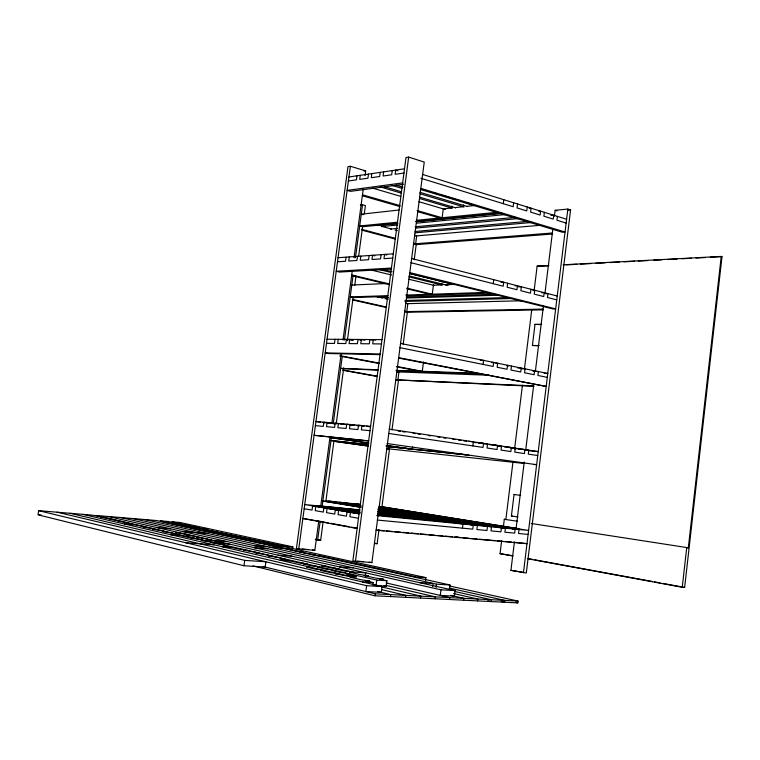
<?xml version="1.0" encoding="UTF-8"?>
<svg xmlns="http://www.w3.org/2000/svg" width="760" height="760" viewBox="0 0 760 760"><rect width="100%" height="100%" fill="white"/><g stroke="black" fill="none" stroke-linecap="round" stroke-linejoin="round"><path stroke-width="1.14" d="M721.24 256.415L722 256.661L684.646 587.433L682.242 587.271L686.726 547.646L688.322 547.798L721.24 256.415L563.103 264.793M554.429 216.173L555.151 210.292L567.843 209.066L570.579 209.931L526.309 572.992L510.929 570.332L514.396 542.089M530.936 289.247L530.452 293.17L520.828 290.719L521.322 286.776L518.605 286.872M512.819 556.016L500.051 553.66L501.609 541.063M503.453 526.177L504.298 519.298L505.865 519.46L513 461.738M514.596 448.77L522.452 385.159M524.486 368.657L531.753 309.757M534.081 290.909L537.139 266.161L548.938 265.544M544.369 212.325L543.885 216.21L553.242 219.089L553.717 215.241L550.971 215.488M517.997 516.981L511.404 515.973L514.054 494.484L514.833 494.579M538.707 345.714L532.399 345.486L535.002 324.406L541.652 324.368M515.992 529.15L524.229 462.08M525.673 450.319L533.767 384.427M535.353 371.488L543.447 305.596M545.034 292.657L552.833 229.121M557.422 216.391L556.947 220.238L566.133 223.07M253.013 565.924L374.937 595.802L517.826 602.889L518.044 601.084L449.635 585.998M523.44 572.783L567.843 209.066M463.714 600.2L463.942 598.339L450.898 595.356M513.656 202.768L513.161 206.73L420.888 178.258M507.651 283.252L507.157 287.233L516.952 289.731L517.446 285.769L515.081 285.865M517.56 203.984L517.066 207.936L526.756 210.919L527.24 206.995M477.594 600.894L477.831 599.042L453.587 593.55M507.547 365.265L507.053 369.255L497.154 367.26L497.648 363.242L495.853 363.195M511.47 366.063L510.976 370.044L520.704 372.01L521.198 368.049L517.664 367.945M436.05 587.385L436.458 584.174L144.79 519.545M435.195 598.785L435.433 596.885L385.795 585.323M120.545 517.512L440.98 589.817L440.268 595.413L454.366 596.144L455.059 590.596L132.743 518.538M449.426 589.209L449.958 584.962L156.684 520.543L95.674 515.432L376.77 580.098L386.906 580.697L386.194 586.178L377.178 585.684M449.578 599.507L449.815 597.616L386.118 582.929M462.46 528.162L462.983 524.029L377.929 510.007M472.815 445.911L473.328 441.816L468.606 441.38M483.065 364.42L483.578 360.373L480.225 360.287M493.231 283.68L493.734 279.661M503.291 203.68L503.794 199.7M405.622 597.322L405.868 595.384L381.606 589.617M463.638 204.791L463.391 206.72L454.926 207.632M420.536 598.063L420.784 596.144L381.52 586.9M425.524 580.668L425.913 577.619L168.425 521.521L160.218 520.837L166.564 522.225L163.011 521.93M432.687 586.625L433.086 583.423L419.368 582.616M376.048 585.618L376.77 580.098M374.937 595.802L375.193 593.826L262.856 566.514M70.148 513.294L382.042 586.549L381.283 592.353L365.854 591.556L366.615 585.694L57.133 512.202M390.421 596.572L390.678 594.614L377.824 591.527M412.519 446.937L412.243 449.112L386.374 445.464M423.51 361.931L422.294 371.308L396.71 366.453M433.466 284.895L432.259 294.196L406.952 288.154M443.337 208.534L442.139 217.749L417.107 210.539M441.921 282.976L441.674 284.905L433.418 285.238M451.829 206.074L451.582 207.993L443.289 208.876M355.442 561.469L408.671 157.111L424.251 162.079L371.906 562.619L352.849 560.908L406.001 157.529L408.671 157.111M355.851 578.265L356.136 576.089L345.572 573.648L349.913 573.914M365.351 575.985L365.759 572.841L351.747 571.957M389.177 446.557L388.873 448.856L386.555 448.533M374.775 543.524L377.14 543.714L378.983 529.625M381.89 507.328L389.548 448.637M391.998 429.865L398.591 379.392M403.19 344.185L407.322 312.493M414.219 259.673L416.214 244.416M372.865 584.858L373.16 582.587L365.322 580.764L369.797 581.029L360.905 579.728L349.999 577.192L354.454 577.457L335.113 573.714L339.53 573.99M357.485 256.348L356.934 260.481L348.745 261.031L349.296 256.937M368.486 174.107L367.945 178.201L359.708 179.379L360.249 175.313M315.505 539.638L320.644 540.312L323.161 521.521M325.831 501.562L334.001 440.486M336.195 424.051L343.738 367.678M347.349 340.66L353.162 297.207M354.73 285.466L355.984 276.07M358.653 256.11L362.738 225.568M364.315 213.826L365.408 205.608L362.539 204.791L360.354 205.057M360.791 256.11L360.24 260.262L368.609 259.692L369.16 255.522M371.82 173.612L371.269 177.716L379.687 176.51L380.237 172.377M383.638 171.874L383.087 176.025L391.685 174.791L392.236 170.611M382.555 224.209L382.251 226.508L391.457 229.016M381.102 254.666L380.541 258.894L371.991 259.464L372.552 255.274L374.841 255.863M292.591 549.081L292.885 546.886L180.025 522.5L171.921 521.816L178.305 523.203L174.8 522.918M318.763 520.989L314.83 550.354L296.4 548.653L347.985 166.649L350.379 166.278L365.674 170.905L365.047 175.607M298.727 549.157L350.379 166.278M335.008 339.292L334.457 343.425L326.496 343.33M346.056 257.165L345.505 261.25L337.497 261.791M356.991 175.798L356.449 179.844L348.394 181.004M338.228 339.321L337.677 343.453L345.819 343.548L346.37 339.378L353.077 340.081M320.653 506.892L330.096 436.401M331.835 423.481L341.192 353.618M343.007 340.072L352.327 270.503M354.027 257.839L363.318 188.527M317.642 540.075L320.159 521.255M322.116 506.635L331.408 437.266M333.241 423.605L342.228 356.478M344.423 340.081L353.087 275.376M355.452 257.735L362.539 204.791M243.979 565.744L244.72 560.386L38.627 510.653L38 514.833L243.979 565.744L265.164 567.074L265.886 561.773L244.72 560.386M364.069 171.142L365.674 170.905M348.935 176.985L404.519 168.796M403.959 173.033L395.162 174.296L395.722 170.097L397.974 170.791M402.658 182.913L347.13 190.389L350.436 191.349L403.712 184.233M398.99 210.026L361.276 214.196L363.195 214.728M466.811 206.359L474.363 205.542M529.264 208.373L531.078 208.192L530.594 212.107L540.113 215.042L540.597 211.156L538.774 211.327M397.423 222.214L359.698 225.967L362.587 226.746L397.974 223.25M416.28 220.333L496.422 212.344M415.663 221.502L499.406 213.246M377.606 225.587L397.575 223.63M416.366 221.777L502.094 213.341M381.32 226.594L397.774 224.998M416.584 223.174L504.735 214.614M568.271 210.159L570.579 209.931M390.516 229.102L397.584 228.437M415.255 226.774L515.375 217.369M415.387 228.123L519.128 218.5M415.036 231.496L527.25 221.426M415.093 232.807L532.123 222.433M415.729 235.961L540.284 225.292M552.358 232.997L413.526 243.931L416.176 244.644L552.739 233.994M338.038 257.735L393.319 253.802M392.749 258.067L384.009 258.656L384.57 254.419L386.84 255.008M391.438 268.042L336.214 271.263L339.568 272.061L391.324 269.097M547.333 265.876L537.139 266.161M566.219 264.879L576.84 264.319M580.383 264.128L591.005 263.568M595.726 263.321L605.169 262.827M609.881 262.57L619.324 262.077M624.045 261.829L634.667 261.269M638.21 261.079L647.653 260.585M653.553 260.272L661.808 259.834M667.717 259.521L677.15 259.027M681.872 258.78L691.315 258.276M696.036 258.029L705.48 257.526M710.201 257.279L722 256.661M351.794 285.048L386.992 283.49M500.992 282.34L503.7 282.235L503.196 286.226L410.96 262.713M445.008 284.762L453.435 284.42M532.931 290.291L534.755 290.234L534.27 294.148L543.723 296.552L544.198 292.666L541.823 292.742M388.075 295.659L350.198 296.913L353.115 297.569L387.467 296.457M405.83 295.07L486.324 292.401M406.419 295.839L489.345 293.151M381.444 297.844L388.541 297.616M406.277 297.065L494.978 294.281M545.214 293.712L547.95 293.626L547.475 297.512L556.757 299.877M385.13 298.69L387.495 298.613M406.429 298.034L498.759 295.222M404.947 300.485L509.323 297.53M404.956 301.425L513.313 298.452M406.885 303.677L522.538 300.741M543.01 309.111L404.671 311.638L407.36 312.236L543.409 309.833M541.31 324.548L535.002 324.406M327.047 339.235L382.005 339.635M532.399 345.486L539.049 345.562M381.434 343.947L372.733 343.852L373.302 339.568L375.601 340.043M380.104 354.017L325.204 352.897L328.586 353.533L380.048 354.625M491.853 362.377L493.658 362.425L493.154 366.453L399.855 347.662M521.512 368.724L525.056 368.837L524.561 372.78L534.119 374.709L534.603 370.785L532.788 370.728M536.028 371.478L538.394 371.555L537.909 375.469L547.295 377.368M544.217 373.35L547.77 373.474L400.472 343.406M378.328 369.769L340.623 368.438L377.758 370.196M396.007 370.386L476.13 373.198M396.634 370.861L479.18 373.796M396.796 371.877L489.231 375.25M533.586 385.899L395.76 379.867L534.014 386.337M375.193 593.826L518.044 601.084M366.615 585.694L382.042 586.549M440.98 589.817L455.059 590.596M436.458 584.174L449.958 584.962M362.596 581.98L373.16 582.587M345.743 572.954L341.401 572.688L331.132 570.313L335.445 570.589M335.35 573.021L330.933 572.745L320.635 570.342L325.033 570.617M356.136 576.089L345.876 575.462L82.992 514.368M331.388 569.658L327.075 569.383L317.081 567.074L321.375 567.35M320.967 569.677L316.569 569.401L306.555 567.064L310.935 567.34M349.695 571.491L345.439 571.225L335.312 568.908L339.549 569.183M425.913 577.619L416.736 577.039L319.038 555.636L315.2 555.361M325.669 566.019L321.461 565.744L331.322 567.995L335.54 568.271M339.549 566.931L353.21 567.825M317.423 566.447L313.139 566.162L303.411 563.92L307.676 564.205M280.108 560.177L290.101 560.851M303.838 563.322L299.573 563.036L280.801 558.704L285.038 558.989M281.361 558.144L268.08 555.769L272.289 556.063M256.376 552.396L243.599 550.116L247.76 550.42M510.929 570.332L522.899 572.318M259.863 553.204L255.683 552.909L268.707 555.237M278.094 555.18L291.707 556.13M357.542 561.231L363.413 561.64M303.002 552.681L315.514 554.866L311.685 554.591M244.349 549.632L240.207 549.337L223.573 545.5L227.696 545.803M287.745 549.337L291.545 549.613L279.471 547.514M224.428 545.053L212.287 542.896L229.871 544.198M291.099 550.069L303.382 552.207L299.573 551.931M185.687 542.725L213.902 544.797M254.657 547.77L267.834 548.739M222.1 546.697L231.819 547.399M210.966 539.894L206.976 539.591L218.747 541.661M214.064 540.597L227.259 541.595M202.217 539.942L190.504 537.871L194.541 538.175M271.871 545.3L280.592 545.956M292.885 546.886L284.297 546.24L205.371 529.577M205.333 540.654L201.267 540.35L213.189 542.469M221.901 542.383L217.892 542.079L223.44 543.352L213.987 542.649M276.203 546.801L279.974 547.077L193.363 528.599M253.849 545.614L266.75 546.573M296.4 548.653L298.699 548.825M302.147 549.081L307.885 549.508M269.211 547.114L281.941 548.055M170.563 534.717L179.996 535.448M197.277 536.769L185.905 534.774L189.848 535.078M200.279 537.453L196.317 537.149L207.888 539.192M191.511 537.481L187.482 537.168L172.643 533.748L176.643 534.061M156.636 529.454L152.693 529.14L163.675 531.078M182.542 531.506L207.746 533.501M166.525 531.734L162.555 531.42L173.726 533.387M179.645 532.76L175.731 532.447L186.912 534.413M124.469 524.01L133.627 524.742M144.257 526.604L127.025 523.222L130.91 523.535M157.88 527.801L170.648 528.817M146.975 527.231L143.051 526.917L153.852 528.817M119.244 520.856L109.079 519.08L112.907 519.394M181.241 525.939L184.832 526.233L174.638 524.486M193.154 526.917L196.707 527.202L186.513 525.464M121.809 521.445L117.952 521.122L128.288 522.937M183.901 526.519L194.256 528.295L190.646 528M195.843 527.497L206.197 529.264L202.625 528.979M39.159 514.928L41.477 515.119M500.051 553.66L512.867 555.778M38.627 510.653L91.884 515.109L101.745 516.828M104.196 517.389L100.386 517.075L110.399 518.814M165.566 522.49L175.598 524.21L172.026 523.915M177.375 523.478L187.406 525.188L183.882 524.894M370.585 426.312L315.951 421.505L320.587 422.199M327.294 422.712L329.431 422.902M350.16 424.735L353.514 425.03M361.978 425.78L364.268 425.98L361.931 425.552L361.361 429.875L370.006 430.673M376.912 530.053L383.99 530.679M386.346 530.898L392.245 531.42M394.601 531.63L400.491 532.152M402.857 532.361L408.747 532.893M411.103 533.102L418.18 533.729M420.536 533.938L426.436 534.47M428.792 534.679L434.682 535.202M437.048 535.41L442.938 535.942M445.293 536.151L452.371 536.778M454.727 536.987L460.626 537.519M462.983 537.728L468.882 538.251M471.238 538.46L477.128 538.992M479.493 539.201L494.817 540.569M497.173 540.778L503.072 541.3M505.428 541.51L511.318 542.042M513.684 542.25L526.994 543.656L375.981 530.214M315.39 425.638L323.304 426.369L323.865 422.199L328.519 422.902M463.885 440.933L466.649 441.199M474.126 442.472L476.472 442.7M478.828 442.918L483.522 443.355L483.008 447.421L388.645 433.438M478.154 443.08L481.688 443.412M484.034 443.631L487.559 443.963L487.056 448.02L497.068 449.512L497.572 445.474L489.317 444.695M493.278 445.293L501.533 446.072L501.039 450.101L510.872 451.554L511.366 447.564L504.326 446.889M498.456 446.329L500.802 446.557M509.39 447.583L515.261 448.144L514.767 452.133L524.428 453.568L524.922 449.606L519.033 449.036M377.321 520.058L472.777 529.14L473.29 525.036L378.641 509.485M528.124 534.413L518.529 533.501L519.023 529.511L379.287 506.901M514.32 448.59L516.677 448.818M518.139 449.16L521.673 449.502M524.039 449.73L528.751 450.186L528.267 454.128L537.757 455.534M528.789 450.699L538.232 451.611L389.262 429.134M359.831 511.632L327.085 508.383L326.515 512.649L334.733 514.092L335.312 509.789L359.936 512.221M378.546 513.484L429.998 518.596M377.52 513.969L438.501 519.992M359.765 512.449L338.637 510.359L338.058 514.672L346.465 516.154L347.044 511.803L359.993 513.076M378.546 514.302L441.93 520.562M377.644 514.814L450.613 521.987M516.078 528.428L518.928 528.713L379.231 506.35L528.608 530.452L376.76 515.593M359.869 513.313L350.445 512.383L349.866 516.753L358.463 518.263M377.54 515.052L454.119 522.567M470.611 524.6L474.696 524.998M484.804 525.986L488.813 526.385M498.75 527.355L502.692 527.744M512.449 528.694L516.315 529.074M318.402 505.751L359.299 509.856M378.005 511.727L401.375 514.064M359.917 510.074L304.741 504.545L359.043 513.864M377.52 511.841L406.866 514.776M359.698 510.596L312.607 505.894L312.047 510.103L304.18 508.725M378.527 512.477L415.017 516.116M359.394 510.786L315.79 506.445L315.229 510.663L323.266 512.078L323.836 507.822L359.28 511.347M378.252 512.667L418.313 516.667M378.185 513.228L426.635 518.035M368.666 440.847L314.089 435.29L368.676 440.99M360.373 504.393L326.059 500.84L361.114 506.606M328.12 501.182L332.034 501.59M341.734 502.588L345.591 502.987M355.138 503.975L358.929 504.374M325.85 501.41L322.858 501.106L361.01 507.404M368.495 444.505L330.97 440.553L367.973 444.552M386.089 446.358L465.842 454.746M386.755 446.528L468.93 455.183M524.542 463.505L386.773 448.628L389.5 449.008M533.919 464.417L536.636 464.702L387.163 443.574M511.404 515.973L512.192 516.059M514.054 494.484L520.657 495.368M333.26 441.132L368.02 445.958M333.507 441.237L368.239 446.063M329.954 437.522L368.742 442.985M329.935 437.617L368.695 443.07M386.317 445.55L409.811 448.856M353.742 425.267L346.702 424.213L346.132 428.469L337.867 427.709L338.428 423.481L345.448 424.536M338.666 423.719L335.16 423.197L334.59 427.405L326.505 426.664L327.066 422.484L335.226 423.7M341.002 424.07L343.339 424.422M332.015 423.415L334.343 423.766M322.915 422.541L325.233 422.892M480.833 443.108L484.87 443.716M494.874 445.217L497.847 445.673M508.658 447.298L512.553 447.887M522.206 449.34L526.034 449.92M366.586 426.255L370.082 426.778M398.041 430.996L400.368 431.338M402.695 431.69L405.023 432.041M413.174 433.266L415.511 433.618M417.838 433.969L420.166 434.321M428.317 435.546L430.644 435.898M437.637 436.952L439.964 437.304M443.46 437.827L445.787 438.178M452.779 439.233L455.107 439.584M458.603 440.106L460.93 440.458M363.166 425.952L358.511 425.258L357.941 429.561L349.476 428.783L350.047 424.507L354.749 425.21M357.095 425.562L359.442 425.923M504.298 519.298L517.569 521.274M531.192 523.478L688.322 547.798M379.041 507.081L515.147 529.131L514.663 533.13L504.887 532.2L505.39 528.181L379.069 507.642M356.849 504.032L360.354 504.602M353.058 503.642L360.069 504.782M378.765 507.822L501.448 527.792L500.944 531.829L491.007 530.879L491.511 526.822L378.47 508.364M343.51 502.654L360.99 505.505M339.663 502.256L360.62 505.675M379.24 508.725L487.492 526.433L486.989 530.499L476.862 529.53L477.375 525.436L377.938 509.124M329.973 501.248L360.382 506.236M325.527 501.362L360.572 507.139M378.356 510.264L403.798 514.472M411.939 515.812L415.235 516.353M423.548 517.731L426.911 518.282M435.394 519.688L438.833 520.248M447.498 521.683L451.003 522.262M319.19 505.884L320.758 506.15M316.074 506.245L319.266 506.787M327.313 508.164L330.572 508.725M338.808 510.14L342.133 510.711M350.559 512.145L353.96 512.734M456.237 536.921L458.574 537.339M342.779 369.959L377.216 376.209M395.58 379.544L397.869 379.962L398.915 371.953L396.644 371.535M342.998 370.291L377.406 376.533M527.953 558.562L532.598 559.417M534.917 559.844L652.146 581.447M654.474 581.875L660.269 582.948M662.596 583.376L684.646 587.433M527.906 558.799L682.242 587.271M328.282 522.851L302.87 518.462L357.115 528.533M330.6 523.279L349.087 526.708M351.405 527.136L357.181 528.209M339.673 356.031L379.183 363.517M396.615 366.823L419.852 371.222M340.888 355.87L379.269 363.147M398.658 357.647L546.193 386.45L398.354 358.036M375.05 543.305L377.14 543.714M361.466 340.157L357.988 339.463L357.428 343.681L349.106 343.587L349.666 339.397L353.134 340.1M372.191 340.014L369.863 339.549L369.293 343.815L360.791 343.719L361.351 339.483L364.838 340.185M491.957 362.558L493.953 362.966M506.806 365.588L508.763 365.987M532.827 370.889L534.726 371.279M315.305 539.23L320.644 540.312M312.483 549.85L314.83 550.354M369.284 562.058L371.906 562.619M515.508 602.376L517.826 602.889M449.284 588.05L504.868 600.419L504.649 602.233L501.172 601.454M352.583 299.962L386.156 307.486M352.355 299.383L385.947 306.916M404.481 311.077L406.799 311.6L407.835 303.658L405.584 303.135M454.461 591.432L491.464 599.735L491.236 601.568L487.768 600.789M377.207 296.628L382.365 297.815M386.051 298.661L388.341 299.183M377.169 297.169L379.231 297.644M108.186 516.477L353.808 572.432L349.552 572.166L359.964 574.541L368.457 575.767L364.183 575.5L374.889 577.952L383.524 579.196L379.231 578.939L386.906 580.697M383.999 585.675L386.194 586.178M373.749 585.077L379.202 586.359M351.728 274.968L389.699 284.031M351.642 275.642L389.576 284.687M406.818 288.8L429.808 294.272M371.991 270.227L391.542 275.006M408.794 279.224L434.102 285.409M382.974 269.467L392.094 271.719M409.212 275.937L448.001 285.503M378.945 269.477L390.469 272.308M408.918 276.849L442.358 285.066M409.783 272.612L555.664 308.883L552.928 308.93L409.431 273.315M409.535 273.534L454.138 284.601M411.568 258.505L557.232 296.02M361.599 229.311L395.38 238.345M413.402 243.162L415.653 243.76L416.68 235.885L414.456 235.277M361.922 230.156L395.171 239.039M376.466 224.931L378.546 225.501M395.105 230.005L397.375 230.622M362.472 194.807L400.035 205.627M362.339 195.776L399.874 206.559M418.076 211.793L439.679 217.996M372.286 188.024L400.729 196.375M418.931 201.723L445.255 209.456M384.531 186.741L401.46 191.767M419.52 197.125L455.63 207.841M380.123 186.855L401.546 193.192M419.587 198.522L452.276 208.192M391.695 185.298L401.878 188.337M419.976 193.752L464.084 206.929M396.178 185.184L402.971 187.226M419.957 192.309L467.505 206.568M420.793 188.394L565.05 231.999L562.305 232.218L420.403 189.42M420.536 188.85L426.208 190.56M433.019 192.622L436.42 193.648M440.962 195.016L459.116 200.498M465.927 202.559L471.599 204.269M422.57 174.42L566.599 219.25M555.151 210.292L556.966 210.862"/></g></svg>
